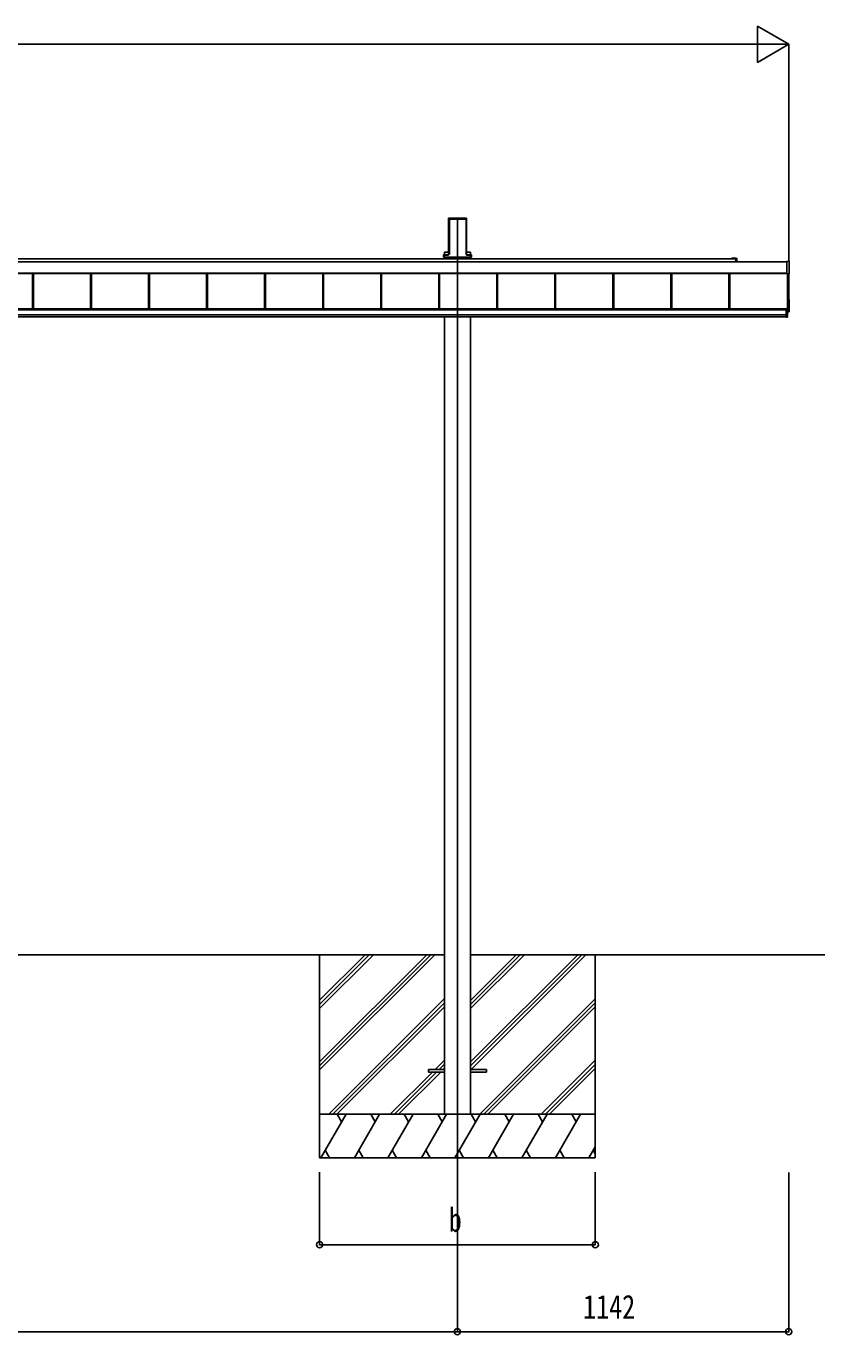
# Model space of a CAD drawing. Units: millimetres, scale not verified. Extents: x -10512 to 10512, y -7425 to 7425.
# Drawn here: x -331 to 2422, y -4823 to -311 of the extents above; entities that cross this region are included whole.
import ezdxf
from ezdxf.enums import TextEntityAlignment as Align

# ---------------------------------------------------------------- set-up
doc = ezdxf.new("R2010")
doc.units = ezdxf.units.MM
doc.header["$LTSCALE"] = 30
for name, color, linetype in [('0-3_YKK_12', 2, 'Continuous'), ('0-4_YKK_A1', 4, 'Continuous'), ('0-5_YKK_D', 6, 'Continuous')]:
    doc.layers.add(name, color=color, linetype=linetype)
doc.styles.add('ＭＳ ゴシック', font='')
doc.styles.get('ＭＳ ゴシック').set_extended_font_data('MS Gothic')

msp = doc.modelspace()

# ---------------------------------------------------------------- linework, layer by layer
at = {"layer": '0-3_YKK_12'}
msp.add_line((1155.55, -4262.5), (1155.55, -973.91), dxfattribs=at)
at = {"layer": '0-4_YKK_A1'}
for p, q in [((1124.3, -979.26), (1124.3, -1095.94)), ((1124.66, -973.41), (1124.31, -978.91)), ((1125.1, -973.88), (1124.66, -973.41)), ((1125.16, -972.95), (1127.2, -972.95)), ((1125.16, -972.95), (1125.6, -973.41)), ((1125.18, -1089.89), (1125.18, -974.76)), ((1125.67, -974.44), (1125.67, -1089.56)), ((1127.51, -973.27), (1127.2, -972.95)), ((1127.51, -973.27), (1183.59, -973.27)), ((1128.05, -976.41), (1183.05, -976.41)), ((1128.05, -1097.77), (1128.05, -976.41)), ((1183.59, -973.27), (1183.9, -972.95)), ((1183.9, -972.95), (1185.94, -972.95)), ((1185.42, -1089.56), (1185.42, -974.44)), ((1185.5, -973.41), (1185.94, -972.95)), ((1185.92, -974.76), (1185.92, -1089.89)), ((1186.44, -973.41), (1186, -973.88)), ((1186.44, -973.41), (1186.78, -978.91)), ((1186.8, -979.26), (1186.8, -1095.94)), ((-3105.95, -1122.83), (2291.05, -1122.83)), ((-2930.45, -1112.86), (2101.8, -1112.86)), ((1107.68, -1106.69), (1107.68, -1107.18)), ((1107.68, -1107.18), (1108.14, -1107.18)), ((1108.14, -1106.69), (1108.14, -1099.8)), ((1110.14, -1106.69), (1108.14, -1106.69)), ((1110.14, -1107.18), (1108.14, -1107.18)), ((1108.15, -1106.69), (1108.15, -1107.18)), ((1108.18, -1098.84), (1123.19, -1098.84)), ((1110.14, -1099.89), (1110.14, -1106.69)), ((1123.71, -1099.89), (1110.14, -1099.89)), ((1110.14, -1106.69), (1200.96, -1106.69)), ((1110.14, -1106.69), (1110.14, -1107.18)), ((1110.14, -1107.18), (1200.96, -1107.18)), ((1110.35, -1089.5), (1124.3, -1089.5)), ((1110.35, -1098.84), (1110.35, -1089.5)), ((1110.35, -1112.86), (1110.35, -1107.18)), ((1110.55, -1107.18), (1110.55, -1112.86)), ((1111.55, -1106.84), (1199.55, -1106.84)), ((1124.28, -1096.29), (1124.18, -1097.9)), ((1124.71, -1098.45), (1125.09, -1092.36)), ((1125.58, -1092.39), (1125.21, -1098.48)), ((1185.89, -1098.48), (1185.51, -1092.39)), ((1186.01, -1092.36), (1186.39, -1098.45)), ((1200.75, -1089.5), (1186.8, -1089.5)), ((1186.81, -1096.29), (1186.91, -1097.9)), ((1187.38, -1099.39), (1200.96, -1099.39)), ((1200.96, -1099.89), (1187.38, -1099.89)), ((1187.91, -1098.84), (1202.92, -1098.84)), ((1200.55, -1107.18), (1200.55, -1112.86)), ((1200.75, -1098.84), (1200.75, -1089.5)), ((1200.75, -1112.86), (1200.75, -1107.18)), ((1200.96, -1099.39), (1200.96, -1099.89)), ((1200.96, -1106.69), (1200.96, -1099.89)), ((1202.95, -1106.69), (1200.96, -1106.69)), ((1200.96, -1106.69), (1200.96, -1107.18)), ((1202.95, -1107.18), (1200.96, -1107.18)), ((1202.95, -1099.8), (1202.95, -1106.69)), ((1202.95, -1106.69), (1202.95, -1107.18)), ((1203.42, -1107.18), (1202.95, -1107.18)), ((1203.42, -1106.69), (1203.42, -1107.18)), ((2107.09, -1110.36), (2101.8, -1110.36)), ((2101.8, -1112.86), (2115.25, -1112.86)), ((2115.55, -1110.36), (2108.01, -1110.36)), ((2115.55, -1113.16), (2115.55, -1122.83)), ((2118.05, -1122.83), (2118.05, -1112.86)), ((2299.05, -1163.27), (2299.05, -1122.25)), ((-3105.95, -1162.78), (2291.05, -1162.78)), ((-3105.95, -1163.01), (2291.05, -1163.01)), ((-308.95, -1285.2), (-308.95, -1163.01)), ((-306.35, -1285.2), (-306.35, -1163.01)), ((-305.95, -1285.2), (-305.95, -1163.01)), ((-108.95, -1285.2), (-108.95, -1163.01)), ((-106.35, -1285.2), (-106.35, -1163.01)), ((-105.95, -1285.2), (-105.95, -1163.01)), ((91.05, -1285.2), (91.05, -1163.01)), ((93.65, -1285.2), (93.65, -1163.01)), ((94.05, -1285.2), (94.05, -1163.01)), ((291.05, -1285.2), (291.05, -1163.01)), ((291.05, -1285.2), (291.05, -1163.01)), ((293.65, -1285.2), (293.65, -1163.01)), ((293.65, -1285.2), (293.65, -1163.01)), ((294.05, -1285.2), (294.05, -1163.01)), ((491.05, -1285.2), (491.05, -1163.01)), ((493.65, -1285.2), (493.65, -1163.01)), ((494.05, -1285.2), (494.05, -1163.01)), ((691.05, -1285.2), (691.05, -1163.01)), ((693.65, -1285.2), (693.65, -1163.01)), ((694.05, -1285.2), (694.05, -1163.01)), ((891.05, -1285.2), (891.05, -1163.01)), ((893.65, -1285.2), (893.65, -1163.01)), ((894.05, -1285.2), (894.05, -1163.01)), ((1091.05, -1285.2), (1091.05, -1163.01)), ((1093.65, -1285.2), (1093.65, -1163.01)), ((1094.05, -1285.2), (1094.05, -1163.01)), ((1291.05, -1285.2), (1291.05, -1163.01)), ((1293.65, -1285.2), (1293.65, -1163.01)), ((1294.05, -1285.2), (1294.05, -1163.01)), ((1491.05, -1285.2), (1491.05, -1163.01)), ((1493.65, -1285.2), (1493.65, -1163.01)), ((1494.05, -1285.2), (1494.05, -1163.01)), ((1691.05, -1285.2), (1691.05, -1163.01)), ((1693.65, -1285.2), (1693.65, -1163.01)), ((1694.05, -1285.2), (1694.05, -1163.01)), ((1891.05, -1285.2), (1891.05, -1163.01)), ((1893.65, -1285.2), (1893.65, -1163.01)), ((1894.05, -1285.2), (1894.05, -1163.01)), ((2091.05, -1285.2), (2091.05, -1163.01)), ((2093.65, -1285.2), (2093.65, -1163.01)), ((2094.05, -1285.2), (2094.05, -1163.01)), ((2291.05, -1164.04), (2291.05, -1164.54)), ((2291.05, -1164.54), (2298.58, -1164.08)), ((2292.55, -1312.48), (2292.55, -1164.45)), ((2297.55, -1294.44), (2297.55, -1164.15)), ((2298.58, -1253.3), (2297.55, -1253.24)), ((2299.05, -1294.82), (2299.05, -1253.79)), ((-3103.95, -1285.2), (2289.05, -1285.2)), ((-3103.95, -1287.21), (2289.05, -1287.21)), ((-3103.95, -1289.01), (2289.05, -1289.01)), ((-3103.95, -1289.01), (2289.05, -1289.01)), ((-3103.95, -1305.99), (2289.05, -1305.99)), ((2292.55, -1284.94), (2289.05, -1284.94)), ((2292.55, -1307.38), (2289.05, -1307.38)), ((2297.55, -1294.44), (2292.55, -1294.44)), ((2292.55, -1296), (2298.58, -1295.63)), ((-3103.95, -1312.48), (2289.05, -1312.48)), ((1110.35, -4062.5), (1110.35, -1312.48)), ((1200.75, -4062.5), (1200.75, -1312.48)), ((2292.55, -1314), (2289.05, -1314)), ((-1925.25, -3512.5), (1110.35, -3512.5)), ((680.55, -3512.5), (680.55, -4212.5)), ((680.55, -3881.68), (1049.73, -3512.5)), ((680.55, -3895.82), (1063.87, -3512.5)), ((680.55, -3909.96), (1078.01, -3512.5)), ((680.55, -3697.83), (865.88, -3512.5)), ((680.55, -3683.69), (851.74, -3512.5)), ((680.55, -3669.55), (837.59, -3512.5)), ((1200.75, -3512.5), (2421.74, -3512.5)), ((1200.75, -3881.98), (1570.23, -3512.5)), ((1200.75, -3896.12), (1584.37, -3512.5)), ((1200.75, -3698.13), (1386.38, -3512.5)), ((1200.75, -3683.99), (1372.24, -3512.5)), ((1200.75, -3669.85), (1358.09, -3512.5)), ((1203.01, -3908), (1598.51, -3512.5)), ((1630.55, -3512.5), (1630.55, -4212.5)), ((711.86, -4062.5), (1110.35, -3664.01)), ((726, -4062.5), (1110.35, -3678.16)), ((740.14, -4062.5), (1110.35, -3692.3)), ((1232.36, -4062.5), (1630.55, -3664.31)), ((1246.5, -4062.5), (1630.55, -3678.46)), ((1260.64, -4062.5), (1630.55, -3692.6)), ((1078.49, -3908), (1110.35, -3876.14)), ((1444.49, -4062.5), (1630.55, -3876.44)), ((923.99, -4062.5), (1069.49, -3917)), ((938.13, -4062.5), (1083.63, -3917)), ((952.27, -4062.5), (1097.77, -3917)), ((1055.35, -3908), (1055.35, -3917)), ((1110.35, -3908), (1055.35, -3908)), ((1110.35, -3917), (1055.35, -3917)), ((1092.63, -3908), (1110.35, -3890.29)), ((1106.77, -3908), (1110.35, -3904.43)), ((1255.35, -3908), (1200.35, -3908)), ((1255.35, -3917), (1200.35, -3917)), ((1255.35, -3908), (1255.35, -3917)), ((1458.63, -4062.5), (1630.55, -3890.59)), ((1472.77, -4062.5), (1630.55, -3904.73)), ((1630.55, -4062.5), (680.55, -4062.5)), ((684.82, -4212.5), (771.43, -4062.5)), ((756.42, -4088.48), (741.42, -4062.5)), ((800.29, -4212.5), (886.9, -4062.5)), ((871.9, -4088.48), (856.9, -4062.5)), ((915.76, -4212.5), (1002.37, -4062.5)), ((987.37, -4088.48), (972.36, -4062.5)), ((1031.23, -4212.5), (1117.84, -4062.5)), ((1102.84, -4088.48), (1087.83, -4062.5)), ((1110.35, -4062.5), (1200.75, -4062.5)), ((1146.7, -4212.5), (1233.31, -4062.5)), ((1218.31, -4088.48), (1203.3, -4062.5)), ((1262.17, -4212.5), (1348.78, -4062.5)), ((1333.78, -4088.48), (1318.78, -4062.5)), ((1377.64, -4212.5), (1464.25, -4062.5)), ((1434.25, -4062.5), (1449.25, -4088.48)), ((1493.11, -4212.5), (1579.72, -4062.5)), ((1549.72, -4062.5), (1564.72, -4088.48)), ((699.82, -4186.52), (714.82, -4212.5)), ((815.29, -4186.52), (830.29, -4212.5)), ((930.76, -4186.52), (945.76, -4212.5)), ((1046.23, -4186.52), (1061.23, -4212.5)), ((1161.7, -4186.52), (1176.7, -4212.5)), ((1277.17, -4186.52), (1292.17, -4212.5)), ((1392.64, -4186.52), (1407.64, -4212.5)), ((1508.11, -4186.52), (1523.11, -4212.5)), ((1608.58, -4212.5), (1630.55, -4174.46)), ((1623.58, -4186.52), (1630.55, -4198.59)), ((680.55, -4212.5), (1630.55, -4212.5))]:
    msp.add_line(p, q, dxfattribs=at)
for points in [[(1107.68, -1099.34), (1107.68, -1106.69), (1108.14, -1106.69)], [(1110.14, -1099.89), (1110.14, -1099.39), (1123.71, -1099.39)], [(1203.42, -1099.34), (1203.42, -1106.69), (1202.95, -1106.69)], [(2298.58, -1121.75), (2291.05, -1121.29), (2291.05, -1121.79), (2291.05, -1164.04)], [(2289.05, -1284.94), (2289.05, -1307.38), (2289.05, -1314)], [(2289.55, -1284.94), (2289.55, -1307.38), (2289.55, -1314)], [(2292.55, -1284.94), (2292.55, -1307.38), (2292.55, -1314)]]:
    msp.add_lwpolyline(points, dxfattribs=at)
for centre, radius, start, end in [((1108.64, -1099.81), 0.501, 90.24971, 179.75029), ((1202.45, -1099.81), 0.501, 0.24971, 89.75029), ((2101.8, -1111.61), 1.25, 90, 270), ((2107.09, -1110.56), 0.2, 23.57818, 90), ((2107.55, -1110.36), 0.3, 203.57818, 336.42182), ((2108.01, -1110.56), 0.2, 90, 156.42182), ((2115.25, -1113.16), 0.3, 0, 90), ((2115.55, -1112.86), 2.5, 0, 90), ((2298.55, -1122.25), 0.497, 0.05228, 86.83056), ((2298.18, -1163.31), 0.873, 297.46207, 2.25858), ((2298.55, -1253.8), 0.497, 0.05228, 86.83056), ((2298.18, -1294.85), 0.873, 297.46207, 2.25858)]:
    msp.add_arc(centre, radius, start, end, dxfattribs=at)
for centre, major_axis, ratio, start_param, end_param in [((1124.34, -978.91), (0.031, 0.5), 0.061627, 1.5746234, 2.3600215), ((1125.16, -973.45), (0.346, -0.364), 0.996462, 2.3838095, 3.8892836), ((1124.87, -976.91), (0.22, 3.04), 0.070684, 5.5043854, 6.2286971), ((1125.37, -976.94), (0.22, 3.54), 0.060877, 5.5025319, 6.2268436), ((1185.73, -976.94), (-0.22, 3.54), 0.060877, 0.0563417, 0.7806534), ((1186.22, -976.91), (-0.22, 3.04), 0.070684, 0.0544883, 0.7787999), ((1185.94, -973.45), (-0.346, -0.364), 0.996462, 2.3939017, 3.8993758), ((1186.75, -978.91), (-0.031, 0.5), 0.061627, 3.9231638, 4.7085619), ((1108.18, -1099.34), (0.355, -0.355), 0.99628, 2.358058, 3.9251274), ((1110.14, -1099.8), (2, 0), 0.045872, 3.2026792, 4.712389), ((1110.14, -1099.3), (1.5, 0), 0.061163, 3.2026792, 4.712389), ((1123.18, -1097.84), (0.691, -0.728), 0.996462, 5.5254021, 7.0308762), ((1123.71, -1098.39), (-0.693, 0.73), 0.992955, 2.3838095, 3.8892836), ((1123.71, -1098.39), (1.04, -1.09), 0.996462, 5.5254021, 7.0308762), ((1124.25, -1096.29), (0.031, 0.5), 0.061627, 4.716216, 5.5016142), ((1124.87, -1092.36), (0.22, 3.5), 0.061627, 4.716216, 5.5016142), ((1125.37, -1092.39), (0.22, 4), 0.053972, 4.7153191, 5.5007173), ((1185.73, -1092.39), (-0.22, 4), 0.053972, 0.782468, 1.5678662), ((1187.39, -1098.39), (-1.04, -1.09), 0.996462, 5.5354944, 7.0409685), ((1186.22, -1092.36), (-0.22, 3.5), 0.061627, 0.7815711, 1.5669693), ((1187.39, -1098.39), (0.693, 0.73), 0.992955, 2.3939017, 3.8993758), ((1186.84, -1096.29), (-0.031, 0.5), 0.061627, 0.7815711, 1.5669693), ((1187.91, -1097.84), (-0.691, -0.728), 0.996462, 5.5354944, 7.0409685), ((1200.96, -1099.3), (1.5, 0), 0.061163, 4.712389, 6.2220988), ((1200.96, -1099.8), (2, 0), 0.045872, 4.712389, 6.2220988), ((1202.92, -1099.34), (-0.355, -0.355), 0.99628, 2.358058, 3.9251274)]:
    msp.add_ellipse(centre, major_axis=major_axis, ratio=ratio, start_param=start_param, end_param=end_param, dxfattribs=at)
at = {"layer": '0-5_YKK_D'}
for p, q in [((2297.55, -373.27), (2189.29, -310.77)), ((2189.29, -310.77), (2189.29, -435.77)), ((2172.55, -373.27), (-2987.45, -373.27)), ((2297.55, -373.27), (2081.04, -373.27)), ((2297.55, -373.27), (2189.29, -435.77)), ((2297.55, -1121.38), (2297.55, -372.27)), ((680.55, -4262), (680.55, -4513.5)), ((1155.55, -4263.5), (1155.55, -4813.5)), ((1155.55, -4263.5), (1155.55, -4813.5)), ((1630.55, -4262), (1630.55, -4513.5)), ((2297.55, -4263), (2297.55, -4813.5)), ((680.55, -4512.5), (1630.55, -4512.5)), ((-1970.45, -4812.5), (1155.55, -4812.5)), ((2297.55, -4812.5), (1155.55, -4812.5))]:
    msp.add_line(p, q, dxfattribs=at)
for centre in [(680.55, -4512.5), (1630.55, -4512.5), (1155.55, -4812.5), (1155.55, -4812.5), (2297.55, -4812.5)]:
    msp.add_circle(centre, 10.62, dxfattribs=at)

# ---------------------------------------------------------------- texts
at = {"layer": '0-5_YKK_D', "style": 'ＭＳ ゴシック', "width": 0.8}
for s, p in [('b', (1125.55, -4492.5)), ('1142', (1588.55, -4792.5))]:
    msp.add_text(s, height=82.48, dxfattribs=at).set_placement(p, align=Align.BOTTOM_LEFT)

doc.saveas('drawing.dxf')
